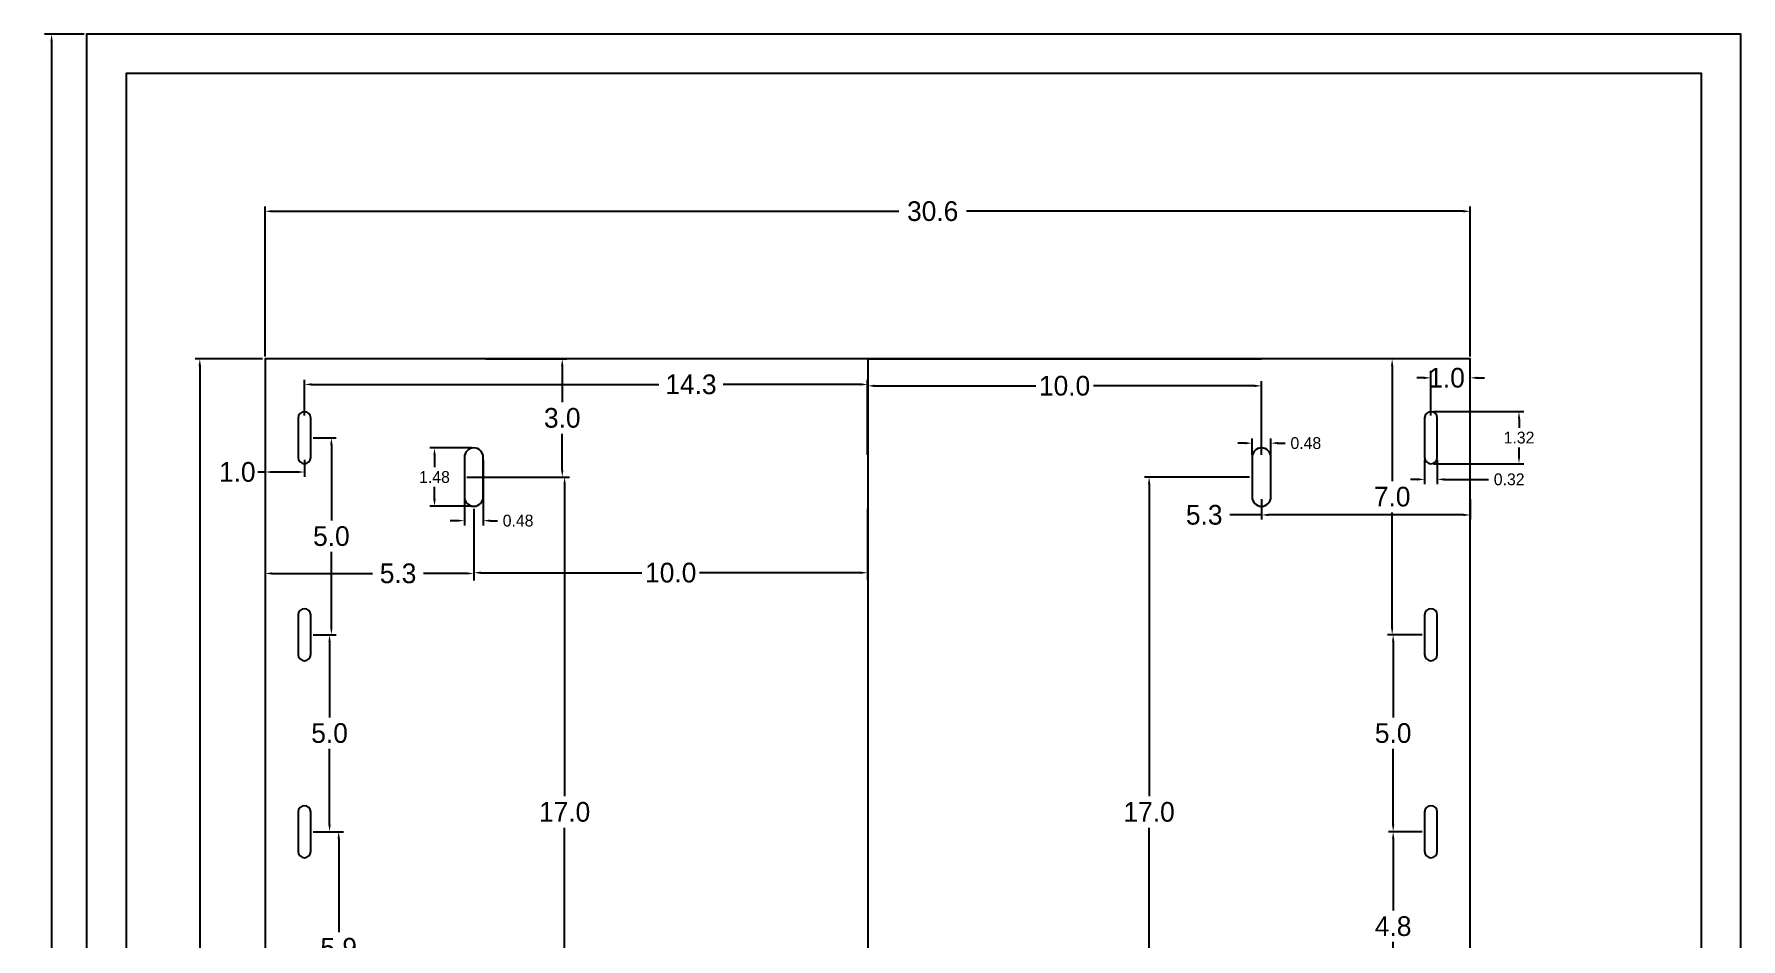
# Model space of a CAD drawing. Header units: millimetres. Extents: x -73 to 120, y 17 to 125.
# Drawn here: x 23.42 to 66.75, y 70.32 to 93.29 of the extents above; entities that cross this region are included whole.
import ezdxf
from ezdxf.lldxf.tags import DXFTag

# ---------------------------------------------------------------- set-up
doc = ezdxf.new("R2010")
doc.units = ezdxf.units.MM
doc.header["$MEASUREMENT"] = 0
tags = doc.linetypes.add('New Line1', pattern=[1.3, 1, -0.3]).pattern_tags.tags
tags[6:7] = [DXFTag(74, 4), DXFTag(75, 0), DXFTag(340, '0'), DXFTag(46, 1.0), DXFTag(50, 0.0), DXFTag(44, 0.0), DXFTag(45, 0.0)]
tags[4:5] = [DXFTag(74, 4), DXFTag(75, 0), DXFTag(340, '0'), DXFTag(46, 1.0), DXFTag(50, 0.0), DXFTag(44, 0.0), DXFTag(45, 0.0)]
doc.dimstyles.get("Standard").update_dxf_attribs({"dimtxt": 0.18, "dimasz": 0.18, "dimexe": 0.18, "dimexo": 0.0625, "dimgap": 0.09, "dimtad": 0, "dimtih": 1, "dimtoh": 1, "dimdec": 4, "dimzin": 0, "dimdsep": 46, "dimtxsty": 'Standard', "dimcen": 0.09, "dimadec": 0, "dimazin": 0, "dimtfac": 1, "dimtdec": 4, "dimtofl": 0, "dimtmove": 0, "dimatfit": 3, "dimfxl": 1, "dimtolj": 1, "dimtzin": 0, "dimarcsym": 0})

# ---------------------------------------------------------------- blocks, each defined once
blk = doc.blocks.new('*D35')
at = {"color": 0, "linetype": 'New Line1', "lineweight": -2, "transparency": 16777216}
for p, q in [((29.219, 85.045), (27.504, 85.045)), ((27.624, 84.865), (27.624, 66.542)), ((27.624, 45.425), (27.624, 65.742)), ((29.219, 45.245), (27.504, 45.245))]:
    blk.add_line(p, q, dxfattribs=at)
at = {"color": 0, "linetype": 'New Line1', "transparency": 16777216}
for points in [[(27.594, 84.865), (27.654, 84.865), (27.624, 85.045)], [(27.594, 45.425), (27.654, 45.425), (27.624, 45.245)]]:
    blk.add_solid(points, dxfattribs=at)
at = {"layer": 'Defpoints', "color": 0, "linetype": 'New Line1', "transparency": 16777216}
for p in [(27.624, 85.045), (29.281, 85.045), (29.281, 45.245)]:
    blk.add_point(p, dxfattribs=at)
at = {"color": 0, "linetype": 'New Line1', "transparency": 16777216, "insert": (27.624, 66.142), "char_height": 0.5, "width": 1.11864, "attachment_point": 5}
blk.add_mtext('\\A1;39.8', dxfattribs=at)
blk = doc.blocks.new('*D36')
at = {"color": 0, "linetype": 'New Line1', "lineweight": -2, "transparency": 16777216}
for p, q in [((29.281, 85.107), (29.281, 88.911)), ((59.881, 85.107), (59.881, 88.911)), ((29.461, 88.791), (45.374, 88.791)), ((59.701, 88.791), (47.09, 88.791))]:
    blk.add_line(p, q, dxfattribs=at)
at = {"color": 0, "linetype": 'New Line1', "transparency": 16777216}
for points in [[(29.461, 88.821), (29.461, 88.761), (29.281, 88.791)], [(59.701, 88.821), (59.701, 88.761), (59.881, 88.791)]]:
    blk.add_solid(points, dxfattribs=at)
at = {"layer": 'Defpoints', "color": 0, "linetype": 'New Line1', "transparency": 16777216}
for p in [(59.881, 88.791), (29.281, 85.045), (59.881, 85.045)]:
    blk.add_point(p, dxfattribs=at)
at = {"color": 0, "linetype": 'New Line1', "transparency": 16777216, "insert": (46.232, 88.791), "char_height": 0.5, "attachment_point": 5}
blk.add_mtext('\\A1;30.6', dxfattribs=at)
blk = doc.blocks.new('*D38')
at = {"color": 0, "lineweight": -2, "transparency": 16777216}
for p, q in [((24.689, 93.286), (23.681, 93.286)), ((23.861, 93.106), (23.861, 63.766)), ((23.861, 34.066), (23.861, 63.406)), ((24.689, 33.886), (23.681, 33.886))]:
    blk.add_line(p, q, dxfattribs=at)
at = {"color": 0, "transparency": 16777216}
for points in [[(23.831, 93.106), (23.891, 93.106), (23.861, 93.286)], [(23.831, 34.066), (23.891, 34.066), (23.861, 33.886)]]:
    blk.add_solid(points, dxfattribs=at)
at = {"layer": 'Defpoints', "color": 0, "transparency": 16777216}
for p in [(23.861, 93.286), (24.752, 93.286), (24.752, 33.886)]:
    blk.add_point(p, dxfattribs=at)
at = {"color": 0, "transparency": 16777216, "insert": (23.861, 63.586), "char_height": 0.18, "attachment_point": 5}
blk.add_mtext('\\A1;59.4000', dxfattribs=at)
blk = doc.blocks.new('*D107')
at = {"color": 0, "linetype": 'New Line1', "lineweight": -2, "transparency": 16777216}
for p, q in [((30.281, 83.606), (30.281, 84.516)), ((44.581, 83.606), (44.581, 84.516)), ((30.461, 84.396), (39.277, 84.396)), ((44.401, 84.396), (40.91, 84.396))]:
    blk.add_line(p, q, dxfattribs=at)
at = {"color": 0, "linetype": 'New Line1', "transparency": 16777216}
for points in [[(30.461, 84.426), (30.461, 84.366), (30.281, 84.396)], [(44.401, 84.426), (44.401, 84.366), (44.581, 84.396)]]:
    blk.add_solid(points, dxfattribs=at)
at = {"layer": 'Defpoints', "color": 0, "linetype": 'New Line1', "transparency": 16777216}
for p in [(44.581, 84.396), (30.281, 83.543), (44.581, 83.543)]:
    blk.add_point(p, dxfattribs=at)
at = {"color": 0, "linetype": 'New Line1', "transparency": 16777216, "insert": (40.094, 84.396), "char_height": 0.5, "attachment_point": 5}
blk.add_mtext('\\A1;14.3', dxfattribs=at)
blk = doc.blocks.new('*D108')
at = {"color": 0, "linetype": 'New Line1', "lineweight": -2, "transparency": 16777216}
for p, q in [((29.281, 82.481), (29.281, 82.053)), ((30.281, 82.481), (30.281, 82.053)), ((29.281, 82.173), (29.101, 82.173)), ((30.101, 82.173), (29.461, 82.173))]:
    blk.add_line(p, q, dxfattribs=at)
at = {"color": 0, "linetype": 'New Line1', "transparency": 16777216}
for points in [[(29.461, 82.203), (29.461, 82.143), (29.281, 82.173)], [(30.101, 82.203), (30.101, 82.143), (30.281, 82.173)]]:
    blk.add_solid(points, dxfattribs=at)
at = {"layer": 'Defpoints', "color": 0, "linetype": 'New Line1', "transparency": 16777216}
for p in [(29.281, 82.543), (30.281, 82.543), (29.281, 82.173)]:
    blk.add_point(p, dxfattribs=at)
at = {"color": 0, "linetype": 'New Line1', "transparency": 16777216, "insert": (28.576, 82.173), "char_height": 0.5, "attachment_point": 5}
blk.add_mtext('\\A1;1.0', dxfattribs=at)
blk = doc.blocks.new('*D109')
at = {"color": 0, "linetype": 'New Line1', "lineweight": -2, "transparency": 16777216}
for p, q in [((34.519, 82.785), (33.463, 82.785)), ((33.583, 82.605), (33.583, 82.295)), ((33.583, 81.485), (33.583, 81.795)), ((34.519, 81.305), (33.463, 81.305))]:
    blk.add_line(p, q, dxfattribs=at)
at = {"color": 0, "linetype": 'New Line1', "transparency": 16777216}
for points in [[(33.553, 82.605), (33.613, 82.605), (33.583, 82.785)], [(33.553, 81.485), (33.613, 81.485), (33.583, 81.305)]]:
    blk.add_solid(points, dxfattribs=at)
at = {"layer": 'Defpoints', "color": 0, "linetype": 'New Line1', "transparency": 16777216}
for p in [(34.581, 82.785), (33.583, 81.305), (34.581, 81.305)]:
    blk.add_point(p, dxfattribs=at)
at = {"color": 0, "linetype": 'New Line1', "transparency": 16777216, "insert": (33.583, 82.045), "char_height": 0.3, "attachment_point": 5}
blk.add_mtext('\\A1;1.48', dxfattribs=at)
blk = doc.blocks.new('*D110')
at = {"color": 0, "linetype": 'New Line1', "lineweight": -2, "transparency": 16777216}
for p, q in [((34.341, 82.482), (34.341, 80.818)), ((34.821, 82.482), (34.821, 80.818)), ((34.161, 80.938), (33.981, 80.938)), ((35.001, 80.938), (35.181, 80.938))]:
    blk.add_line(p, q, dxfattribs=at)
at = {"color": 0, "linetype": 'New Line1', "transparency": 16777216}
for points in [[(34.161, 80.968), (34.161, 80.908), (34.341, 80.938)], [(35.001, 80.968), (35.001, 80.908), (34.821, 80.938)]]:
    blk.add_solid(points, dxfattribs=at)
at = {"layer": 'Defpoints', "color": 0, "linetype": 'New Line1', "transparency": 16777216}
for p in [(34.341, 82.545), (34.821, 82.545), (34.821, 80.938)]:
    blk.add_point(p, dxfattribs=at)
at = {"color": 0, "linetype": 'New Line1', "transparency": 16777216, "insert": (35.706, 80.938), "char_height": 0.3, "attachment_point": 5}
blk.add_mtext('\\A1;0.48', dxfattribs=at)
blk = doc.blocks.new('*D111')
at = {"color": 0, "linetype": 'New Line1', "lineweight": -2, "transparency": 16777216}
for p, q in [((58.701, 84.563), (58.521, 84.563)), ((58.881, 83.607), (58.881, 84.743)), ((59.881, 83.607), (59.881, 84.743)), ((60.061, 84.563), (60.241, 84.563))]:
    blk.add_line(p, q, dxfattribs=at)
at = {"color": 0, "linetype": 'New Line1', "transparency": 16777216}
for points in [[(58.701, 84.593), (58.701, 84.533), (58.881, 84.563)], [(60.061, 84.593), (60.061, 84.533), (59.881, 84.563)]]:
    blk.add_solid(points, dxfattribs=at)
at = {"layer": 'Defpoints', "color": 0, "linetype": 'New Line1', "transparency": 16777216}
for p in [(59.881, 84.563), (58.881, 83.545), (59.881, 83.545)]:
    blk.add_point(p, dxfattribs=at)
at = {"color": 0, "linetype": 'New Line1', "transparency": 16777216, "insert": (59.279, 84.563), "char_height": 0.5, "attachment_point": 5}
blk.add_mtext('\\A1;1.0', dxfattribs=at)
blk = doc.blocks.new('*D112')
at = {"color": 0, "linetype": 'New Line1', "lineweight": -2, "transparency": 16777216}
for p, q in [((54.581, 81.482), (54.581, 80.964)), ((59.881, 81.482), (59.881, 80.964)), ((54.581, 81.084), (53.776, 81.084)), ((59.701, 81.084), (54.761, 81.084))]:
    blk.add_line(p, q, dxfattribs=at)
at = {"color": 0, "linetype": 'New Line1', "transparency": 16777216}
for points in [[(54.761, 81.114), (54.761, 81.054), (54.581, 81.084)], [(59.701, 81.114), (59.701, 81.054), (59.881, 81.084)]]:
    blk.add_solid(points, dxfattribs=at)
at = {"layer": 'Defpoints', "color": 0, "linetype": 'New Line1', "transparency": 16777216}
for p in [(54.581, 81.545), (59.881, 81.545), (59.881, 81.084)]:
    blk.add_point(p, dxfattribs=at)
at = {"color": 0, "linetype": 'New Line1', "transparency": 16777216, "insert": (53.126, 81.084), "char_height": 0.5, "attachment_point": 5}
blk.add_mtext('\\A1;5.3', dxfattribs=at)
blk = doc.blocks.new('*D113')
at = {"color": 0, "linetype": 'New Line1', "lineweight": -2, "transparency": 16777216}
for p, q in [((44.581, 82.607), (44.581, 84.48)), ((44.761, 84.36), (48.848, 84.36)), ((54.401, 84.36), (50.315, 84.36)), ((54.581, 82.607), (54.581, 84.48))]:
    blk.add_line(p, q, dxfattribs=at)
at = {"color": 0, "linetype": 'New Line1', "transparency": 16777216}
for points in [[(44.761, 84.39), (44.761, 84.33), (44.581, 84.36)], [(54.401, 84.39), (54.401, 84.33), (54.581, 84.36)]]:
    blk.add_solid(points, dxfattribs=at)
at = {"layer": 'Defpoints', "color": 0, "linetype": 'New Line1', "transparency": 16777216}
for p in [(44.581, 84.36), (44.581, 82.545), (54.581, 82.545)]:
    blk.add_point(p, dxfattribs=at)
at = {"color": 0, "linetype": 'New Line1', "transparency": 16777216, "insert": (49.581, 84.36), "char_height": 0.5, "attachment_point": 5}
blk.add_mtext('\\A1;10.0', dxfattribs=at)
blk = doc.blocks.new('*D114')
at = {"color": 0, "linetype": 'New Line1', "lineweight": -2, "transparency": 16777216}
for p, q in [((34.404, 82.045), (37.007, 82.045)), ((36.887, 81.865), (36.887, 73.945)), ((36.887, 65.225), (36.887, 73.145)), ((34.404, 65.045), (37.007, 65.045))]:
    blk.add_line(p, q, dxfattribs=at)
at = {"color": 0, "linetype": 'New Line1', "transparency": 16777216}
for points in [[(36.857, 81.865), (36.917, 81.865), (36.887, 82.045)], [(36.857, 65.225), (36.917, 65.225), (36.887, 65.045)]]:
    blk.add_solid(points, dxfattribs=at)
at = {"layer": 'Defpoints', "color": 0, "linetype": 'New Line1', "transparency": 16777216}
for p in [(34.341, 82.045), (34.341, 65.045), (36.887, 65.045)]:
    blk.add_point(p, dxfattribs=at)
at = {"color": 0, "linetype": 'New Line1', "transparency": 16777216, "insert": (36.887, 73.545), "char_height": 0.5, "attachment_point": 5}
blk.add_mtext('\\A1;17.0', dxfattribs=at)
blk = doc.blocks.new('*D116')
at = {"color": 0, "linetype": 'New Line1', "lineweight": -2, "transparency": 16777216}
for p, q in [((58.659, 85.045), (57.778, 85.045)), ((57.898, 84.865), (57.898, 81.945)), ((57.898, 78.225), (57.898, 81.145)), ((58.659, 78.045), (57.778, 78.045))]:
    blk.add_line(p, q, dxfattribs=at)
at = {"color": 0, "linetype": 'New Line1', "transparency": 16777216}
for points in [[(57.868, 84.865), (57.928, 84.865), (57.898, 85.045)], [(57.868, 78.225), (57.928, 78.225), (57.898, 78.045)]]:
    blk.add_solid(points, dxfattribs=at)
at = {"layer": 'Defpoints', "color": 0, "linetype": 'New Line1', "transparency": 16777216}
for p in [(57.898, 85.045), (58.721, 85.045), (58.721, 78.045)]:
    blk.add_point(p, dxfattribs=at)
at = {"color": 0, "linetype": 'New Line1', "transparency": 16777216, "insert": (57.898, 81.545), "char_height": 0.5, "attachment_point": 5}
blk.add_mtext('\\A1;7.0', dxfattribs=at)
blk = doc.blocks.new('*D117')
at = {"color": 0, "linetype": 'New Line1', "lineweight": -2, "transparency": 16777216}
for p, q in [((58.659, 78.045), (57.803, 78.045)), ((57.923, 77.865), (57.923, 75.945)), ((57.923, 73.225), (57.923, 75.145)), ((58.659, 73.045), (57.803, 73.045))]:
    blk.add_line(p, q, dxfattribs=at)
at = {"color": 0, "linetype": 'New Line1', "transparency": 16777216}
for points in [[(57.893, 77.865), (57.953, 77.865), (57.923, 78.045)], [(57.893, 73.225), (57.953, 73.225), (57.923, 73.045)]]:
    blk.add_solid(points, dxfattribs=at)
at = {"layer": 'Defpoints', "color": 0, "linetype": 'New Line1', "transparency": 16777216}
for p in [(57.923, 78.045), (58.721, 78.045), (58.721, 73.045)]:
    blk.add_point(p, dxfattribs=at)
at = {"color": 0, "linetype": 'New Line1', "transparency": 16777216, "insert": (57.923, 75.545), "char_height": 0.5, "attachment_point": 5}
blk.add_mtext('\\A1;5.0', dxfattribs=at)
blk = doc.blocks.new('*D118')
at = {"color": 0, "linetype": 'New Line1', "lineweight": -2, "transparency": 16777216}
for p, q in [((58.659, 73.045), (57.803, 73.045)), ((57.923, 72.865), (57.923, 71.045)), ((57.923, 68.425), (57.923, 70.245)), ((58.659, 68.245), (57.803, 68.245))]:
    blk.add_line(p, q, dxfattribs=at)
at = {"color": 0, "linetype": 'New Line1', "transparency": 16777216}
for points in [[(57.893, 72.865), (57.953, 72.865), (57.923, 73.045)], [(57.893, 68.425), (57.953, 68.425), (57.923, 68.245)]]:
    blk.add_solid(points, dxfattribs=at)
at = {"layer": 'Defpoints', "color": 0, "linetype": 'New Line1', "transparency": 16777216}
for p in [(57.923, 73.045), (58.721, 73.045), (58.721, 68.245)]:
    blk.add_point(p, dxfattribs=at)
at = {"color": 0, "linetype": 'New Line1', "transparency": 16777216, "insert": (57.923, 70.645), "char_height": 0.5, "attachment_point": 5}
blk.add_mtext('\\A1;4.8', dxfattribs=at)
blk = doc.blocks.new('*D133')
at = {"color": 0, "linetype": 'New Line1', "lineweight": -2, "transparency": 16777216}
for p, q in [((54.279, 82.045), (51.607, 82.045)), ((51.727, 81.865), (51.727, 73.945)), ((51.727, 65.225), (51.727, 73.145)), ((54.279, 65.045), (51.607, 65.045))]:
    blk.add_line(p, q, dxfattribs=at)
at = {"color": 0, "linetype": 'New Line1', "transparency": 16777216}
for points in [[(51.697, 81.865), (51.757, 81.865), (51.727, 82.045)], [(51.697, 65.225), (51.757, 65.225), (51.727, 65.045)]]:
    blk.add_solid(points, dxfattribs=at)
at = {"layer": 'Defpoints', "color": 0, "linetype": 'New Line1', "transparency": 16777216}
for p in [(51.727, 82.045), (54.341, 82.045), (54.341, 65.045)]:
    blk.add_point(p, dxfattribs=at)
at = {"color": 0, "linetype": 'New Line1', "transparency": 16777216, "insert": (51.727, 73.545), "char_height": 0.5, "attachment_point": 5}
blk.add_mtext('\\A1;17.0', dxfattribs=at)
blk = doc.blocks.new('*D145')
at = {"color": 0, "linetype": 'New Line1', "lineweight": -2, "transparency": 16777216}
for p, q in [((58.944, 83.705), (61.239, 83.705)), ((61.119, 83.525), (61.119, 83.295)), ((61.119, 82.565), (61.119, 82.795)), ((58.944, 82.385), (61.239, 82.385))]:
    blk.add_line(p, q, dxfattribs=at)
at = {"color": 0, "linetype": 'New Line1', "transparency": 16777216}
for points in [[(61.089, 83.525), (61.149, 83.525), (61.119, 83.705)], [(61.089, 82.565), (61.149, 82.565), (61.119, 82.385)]]:
    blk.add_solid(points, dxfattribs=at)
at = {"layer": 'Defpoints', "color": 0, "linetype": 'New Line1', "transparency": 16777216}
for p in [(58.881, 83.705), (61.119, 83.705), (58.881, 82.385)]:
    blk.add_point(p, dxfattribs=at)
at = {"color": 0, "linetype": 'New Line1', "transparency": 16777216, "insert": (61.119, 83.045), "char_height": 0.3, "attachment_point": 5}
blk.add_mtext('\\A1;1.32', dxfattribs=at)
blk = doc.blocks.new('*D146')
at = {"color": 0, "linetype": 'New Line1', "lineweight": -2, "transparency": 16777216}
for p, q in [((58.721, 82.482), (58.721, 81.866)), ((59.041, 82.482), (59.041, 81.866)), ((58.541, 81.986), (58.361, 81.986)), ((59.221, 81.986), (60.344, 81.986))]:
    blk.add_line(p, q, dxfattribs=at)
at = {"color": 0, "linetype": 'New Line1', "transparency": 16777216}
for points in [[(58.541, 82.016), (58.541, 81.956), (58.721, 81.986)], [(59.221, 82.016), (59.221, 81.956), (59.041, 81.986)]]:
    blk.add_solid(points, dxfattribs=at)
at = {"layer": 'Defpoints', "color": 0, "linetype": 'New Line1', "transparency": 16777216}
for p in [(58.721, 82.545), (59.041, 82.545), (59.041, 81.986)]:
    blk.add_point(p, dxfattribs=at)
at = {"color": 0, "linetype": 'New Line1', "transparency": 16777216, "insert": (60.869, 81.986), "char_height": 0.3, "attachment_point": 5}
blk.add_mtext('\\A1;0.32', dxfattribs=at)
blk = doc.blocks.new('*D147')
at = {"color": 0, "linetype": 'New Line1', "lineweight": -2, "transparency": 16777216}
for p, q in [((34.884, 85.045), (36.947, 85.045)), ((36.827, 84.865), (36.827, 83.945)), ((36.827, 82.225), (36.827, 83.145)), ((34.884, 82.045), (36.947, 82.045))]:
    blk.add_line(p, q, dxfattribs=at)
at = {"color": 0, "linetype": 'New Line1', "transparency": 16777216}
for points in [[(36.797, 84.865), (36.857, 84.865), (36.827, 85.045)], [(36.797, 82.225), (36.857, 82.225), (36.827, 82.045)]]:
    blk.add_solid(points, dxfattribs=at)
at = {"layer": 'Defpoints', "color": 0, "linetype": 'New Line1', "transparency": 16777216}
for p in [(34.821, 85.045), (36.827, 85.045), (34.821, 82.045)]:
    blk.add_point(p, dxfattribs=at)
at = {"color": 0, "linetype": 'New Line1', "transparency": 16777216, "insert": (36.827, 83.545), "char_height": 0.5, "attachment_point": 5}
blk.add_mtext('\\A1;3.0', dxfattribs=at)
blk = doc.blocks.new('*D151')
at = {"color": 0, "linetype": 'New Line1', "lineweight": -2, "transparency": 16777216}
for p, q in [((54.161, 82.906), (53.981, 82.906)), ((54.341, 82.607), (54.341, 83.026)), ((54.821, 82.607), (54.821, 83.026)), ((55.001, 82.906), (55.181, 82.906))]:
    blk.add_line(p, q, dxfattribs=at)
at = {"color": 0, "linetype": 'New Line1', "transparency": 16777216}
for points in [[(54.161, 82.936), (54.161, 82.876), (54.341, 82.906)], [(55.001, 82.936), (55.001, 82.876), (54.821, 82.906)]]:
    blk.add_solid(points, dxfattribs=at)
at = {"layer": 'Defpoints', "color": 0, "linetype": 'New Line1', "transparency": 16777216}
for p in [(54.821, 82.906), (54.341, 82.545), (54.821, 82.545)]:
    blk.add_point(p, dxfattribs=at)
at = {"color": 0, "linetype": 'New Line1', "transparency": 16777216, "insert": (55.706, 82.906), "char_height": 0.3, "attachment_point": 5}
blk.add_mtext('\\A1;0.48', dxfattribs=at)
blk = doc.blocks.new('*D160')
at = {"color": 0, "linetype": 'New Line1', "lineweight": -2, "transparency": 16777216}
for p, q in [((30.504, 73.045), (31.271, 73.045)), ((31.151, 72.865), (31.151, 70.495)), ((31.151, 67.325), (31.151, 69.695)), ((30.504, 67.145), (31.271, 67.145))]:
    blk.add_line(p, q, dxfattribs=at)
at = {"color": 0, "linetype": 'New Line1', "transparency": 16777216}
for points in [[(31.121, 72.865), (31.181, 72.865), (31.151, 73.045)], [(31.121, 67.325), (31.181, 67.325), (31.151, 67.145)]]:
    blk.add_solid(points, dxfattribs=at)
at = {"layer": 'Defpoints', "color": 0, "linetype": 'New Line1', "transparency": 16777216}
for p in [(30.441, 73.045), (31.151, 73.045), (30.441, 67.145)]:
    blk.add_point(p, dxfattribs=at)
at = {"color": 0, "linetype": 'New Line1', "transparency": 16777216, "insert": (31.151, 70.095), "char_height": 0.5, "attachment_point": 5}
blk.add_mtext('\\A1;5.9', dxfattribs=at)
blk = doc.blocks.new('*D161')
at = {"color": 0, "linetype": 'New Line1', "lineweight": -2, "transparency": 16777216}
for p, q in [((30.504, 78.045), (31.039, 78.045)), ((30.919, 77.865), (30.919, 75.945)), ((30.919, 73.225), (30.919, 75.145)), ((30.504, 73.045), (31.039, 73.045))]:
    blk.add_line(p, q, dxfattribs=at)
at = {"color": 0, "linetype": 'New Line1', "transparency": 16777216}
for points in [[(30.889, 77.865), (30.949, 77.865), (30.919, 78.045)], [(30.889, 73.225), (30.949, 73.225), (30.919, 73.045)]]:
    blk.add_solid(points, dxfattribs=at)
at = {"layer": 'Defpoints', "color": 0, "linetype": 'New Line1', "transparency": 16777216}
for p in [(30.441, 78.045), (30.919, 78.045), (30.441, 73.045)]:
    blk.add_point(p, dxfattribs=at)
at = {"color": 0, "linetype": 'New Line1', "transparency": 16777216, "insert": (30.919, 75.545), "char_height": 0.5, "attachment_point": 5}
blk.add_mtext('\\A1;5.0', dxfattribs=at)
blk = doc.blocks.new('*D162')
at = {"color": 0, "linetype": 'New Line1', "lineweight": -2, "transparency": 16777216}
for p, q in [((30.504, 83.043), (31.085, 83.043)), ((30.965, 82.863), (30.965, 80.944)), ((30.965, 78.225), (30.965, 80.144)), ((30.504, 78.045), (31.085, 78.045))]:
    blk.add_line(p, q, dxfattribs=at)
at = {"color": 0, "linetype": 'New Line1', "transparency": 16777216}
for points in [[(30.935, 82.863), (30.995, 82.863), (30.965, 83.043)], [(30.935, 78.225), (30.995, 78.225), (30.965, 78.045)]]:
    blk.add_solid(points, dxfattribs=at)
at = {"layer": 'Defpoints', "color": 0, "linetype": 'New Line1', "transparency": 16777216}
for p in [(30.441, 83.043), (30.965, 83.043), (30.441, 78.045)]:
    blk.add_point(p, dxfattribs=at)
at = {"color": 0, "linetype": 'New Line1', "transparency": 16777216, "insert": (30.965, 80.544), "char_height": 0.5, "attachment_point": 5}
blk.add_mtext('\\A1;5.0', dxfattribs=at)
blk = doc.blocks.new('*D163')
at = {"color": 0, "linetype": 'New Line1', "lineweight": -2, "transparency": 16777216}
for p, q in [((34.581, 81.242), (34.581, 79.437)), ((44.581, 81.242), (44.581, 79.437)), ((34.761, 79.617), (38.848, 79.617)), ((44.401, 79.617), (40.315, 79.617))]:
    blk.add_line(p, q, dxfattribs=at)
at = {"color": 0, "linetype": 'New Line1', "transparency": 16777216}
for points in [[(34.761, 79.647), (34.761, 79.587), (34.581, 79.617)], [(44.401, 79.647), (44.401, 79.587), (44.581, 79.617)]]:
    blk.add_solid(points, dxfattribs=at)
at = {"layer": 'Defpoints', "color": 0, "linetype": 'New Line1', "transparency": 16777216}
for p in [(34.581, 81.305), (44.581, 81.305), (44.581, 79.617)]:
    blk.add_point(p, dxfattribs=at)
at = {"color": 0, "linetype": 'New Line1', "transparency": 16777216, "insert": (39.581, 79.617), "char_height": 0.5, "attachment_point": 5}
blk.add_mtext('\\A1;10.0', dxfattribs=at)
blk = doc.blocks.new('*D164')
at = {"color": 0, "linetype": 'New Line1', "lineweight": -2, "transparency": 16777216}
for p, q in [((29.281, 81.242), (29.281, 79.419)), ((34.581, 81.242), (34.581, 79.419)), ((29.461, 79.599), (32.008, 79.599)), ((34.401, 79.599), (33.308, 79.599))]:
    blk.add_line(p, q, dxfattribs=at)
at = {"color": 0, "linetype": 'New Line1', "transparency": 16777216}
for points in [[(29.461, 79.629), (29.461, 79.569), (29.281, 79.599)], [(34.401, 79.629), (34.401, 79.569), (34.581, 79.599)]]:
    blk.add_solid(points, dxfattribs=at)
at = {"layer": 'Defpoints', "color": 0, "linetype": 'New Line1', "transparency": 16777216}
for p in [(29.281, 81.305), (34.581, 81.305), (29.281, 79.599)]:
    blk.add_point(p, dxfattribs=at)
at = {"color": 0, "linetype": 'New Line1', "transparency": 16777216, "insert": (32.658, 79.599), "char_height": 0.5, "attachment_point": 5}
blk.add_mtext('\\A1;5.3', dxfattribs=at)

msp = doc.modelspace()

# ---------------------------------------------------------------- linework, layer by layer
for q in [(34.58145, 85.04475), (54.58145, 85.04475)]:
    msp.add_line((44.58145, 85.04475), q)
at = {"color": 40, "linetype": 'New Line1', "true_color": 0xf8d731}
msp.add_line((44.58145, 85.04475), (44.58145, 47.04475), dxfattribs=at)
at = {"linetype": 'New Line1'}
msp.add_line((44.58145, 85.04475), (44.58145, 82.04475), dxfattribs=at)
at = {"color": 18, "true_color": 0x000000}
for points in [[(24.75169, 33.88623), (66.75169, 33.88623), (66.75169, 93.28623), (24.75169, 93.28623)], [(25.75169, 34.88623), (65.75169, 34.88623), (65.75169, 92.28623), (25.75169, 92.28623)]]:
    msp.add_lwpolyline(points, close=True, dxfattribs=at)
for points in [[(59.88145, 47.04475), (59.88145, 85.04475), (29.28145, 85.04475), (29.28145, 47.04475)], [(30.12146, 83.54339), (30.12146, 82.54339)], [(30.44146, 82.54339), (30.44146, 83.54339)], [(58.72145, 83.54475), (58.72145, 82.54475)], [(59.04145, 82.54475), (59.04145, 83.54475)], [(34.34145, 82.54475), (34.34145, 81.54475)], [(34.82145, 81.54475), (34.82145, 82.54475)], [(54.34145, 82.54475), (54.34145, 81.54475)], [(54.82145, 81.54475), (54.82145, 82.54475)], [(30.12145, 78.54475), (30.12145, 77.54475)], [(30.44145, 77.54475), (30.44145, 78.54475)], [(58.72145, 78.54475), (58.72145, 77.54475)], [(59.04145, 77.54475), (59.04145, 78.54475)], [(30.12145, 73.54475), (30.12145, 72.54475)], [(30.44145, 72.54475), (30.44145, 73.54475)], [(58.72145, 73.54475), (58.72145, 72.54475)], [(59.04145, 72.54475), (59.04145, 73.54475)]]:
    msp.add_lwpolyline(points)
for centre, radius, start, end in [((30.28146, 83.54339), 0.16, 0, 180), ((58.88145, 83.54475), 0.16, 0, 180), ((34.58145, 82.54475), 0.24, 0, 180), ((54.58145, 82.54475), 0.24, 0, 180), ((30.28146, 82.54339), 0.16, 180, 0), ((58.88145, 82.54475), 0.16, 180, 0), ((34.58145, 81.54475), 0.24, 180, 0), ((54.58145, 81.54475), 0.24, 180, 0), ((30.28145, 78.54475), 0.16, 0, 180), ((58.88145, 78.54475), 0.16, 0, 180), ((30.28145, 77.54475), 0.16, 180, 0), ((58.88145, 77.54475), 0.16, 180, 0), ((30.28145, 73.54475), 0.16, 0, 180), ((58.88145, 73.54475), 0.16, 0, 180), ((30.28145, 72.54475), 0.16, 180, 0), ((58.88145, 72.54475), 0.16, 180, 0)]:
    msp.add_arc(centre, radius, start, end)

# ---------------------------------------------------------------- dimensions: what is measured, and where the dimension line sits
dim = msp.add_linear_dim(base=(23.86091, 93.28623), p1=(24.75169, 33.88623), p2=(24.75169, 93.28623), angle=90, dimstyle='Standard')
dim.commit()
dim.dimension.update_dxf_attribs({"geometry": '*D38', "text_midpoint": (23.86091, 63.58623)})
at = {"color": 32, "linetype": 'New Line1', "true_color": 0xcd6928}
for base, p1, p2, override, picture, middle in [((59.88145, 88.79148), (29.28145, 85.04475), (59.88145, 85.04475), {"dimtxt": 0.5, "dimexe": 0.12, "dimgap": 0.15, "dimdec": 1}, '*D36', (46.23216, 88.79148)), ((44.58145, 84.39631), (30.28146, 83.54339), (44.58145, 83.54339), {"dimtxt": 0.5, "dimexe": 0.12, "dimgap": 0.15, "dimdec": 1}, '*D107', (40.09354, 84.39631)), ((44.58145, 84.3595), (54.58145, 82.54475), (44.58145, 82.54475), {"dimtxt": 0.5, "dimexe": 0.12, "dimgap": 0.15, "dimdec": 1}, '*D113', (49.58145, 84.3595)), ((59.88145, 84.56256), (58.88145, 83.54475), (59.88145, 83.54475), {"dimtxt": 0.5, "dimgap": 0.15, "dimdec": 1}, '*D111', (59.2789, 84.56256)), ((59.04145, 81.98635), (58.72145, 82.54475), (59.04145, 82.54475), {"dimtxt": 0.3, "dimexe": 0.12, "dimgap": 0.1, "dimdec": 2}, '*D146', (60.8691, 81.98635)), ((59.88145, 81.08383), (54.58145, 81.54475), (59.88145, 81.54475), {"dimtxt": 0.5, "dimexe": 0.12, "dimgap": 0.15, "dimdec": 1}, '*D112', (53.12645, 81.08383)), ((29.28145, 79.5987), (34.58145, 81.30475), (29.28145, 81.30475), {"dimtxt": 0.5, "dimgap": 0.15, "dimdec": 1}, '*D164', (32.65835, 79.5987))]:
    dim = msp.add_linear_dim(base=base, p1=p1, p2=p2, dimstyle='Standard', override=override, dxfattribs=at)
    dim.commit()
    dim.dimension.update_dxf_attribs({"geometry": picture, "text_midpoint": middle, "dimtype": 160})
for base, p1, p2, override, picture, middle in [((27.62375, 85.04475), (29.28145, 45.24475), (29.28145, 85.04475), {"dimscale": 0, "dimtxt": 0.5, "dimexe": 0.12, "dimgap": 0.15, "dimdec": 1}, '*D35', (27.62375, 66.14239)), ((61.11937, 83.70475), (58.88145, 82.38475), (58.88145, 83.70475), {"dimtxt": 0.3, "dimexe": 0.12, "dimgap": 0.1, "dimdec": 2}, '*D145', (61.11937, 83.04475)), ((51.72679, 82.04475), (54.34145, 65.04475), (54.34145, 82.04475), {"dimtxt": 0.5, "dimexe": 0.12, "dimgap": 0.15, "dimdec": 1}, '*D133', (51.72679, 73.54475))]:
    dim = msp.add_linear_dim(base=base, p1=p1, p2=p2, angle=90, dimstyle='Standard', override=override, dxfattribs=at)
    dim.commit()
    dim.dimension.update_dxf_attribs({"geometry": picture, "text_midpoint": middle, "dimtype": 160})
for base, p1, p2, override, picture, middle in [((36.82693, 85.04475), (34.82145, 82.04475), (34.82145, 85.04475), {"dimtxt": 0.5, "dimexe": 0.12, "dimgap": 0.15, "dimdec": 1}, '*D147', (36.82693, 83.54475)), ((57.8984, 85.04475), (58.72145, 78.04475), (58.72145, 85.04475), {"dimtxt": 0.5, "dimexe": 0.12, "dimgap": 0.15, "dimdec": 1}, '*D116', (57.8984, 81.54475)), ((33.58269, 81.30475), (34.58145, 82.78475), (34.58145, 81.30475), {"dimtxt": 0.3, "dimexe": 0.12, "dimgap": 0.1, "dimdec": 2}, '*D109', (33.58269, 82.04475)), ((36.88696, 65.04475), (34.34145, 82.04475), (34.34145, 65.04475), {"dimtxt": 0.5, "dimexe": 0.12, "dimgap": 0.15, "dimdec": 1}, '*D114', (36.88696, 73.54475)), ((30.91922, 78.04475), (30.44145, 73.04475), (30.44145, 78.04475), {"dimtxt": 0.5, "dimexe": 0.12, "dimgap": 0.15, "dimdec": 1}, '*D161', (30.91922, 75.54475)), ((57.92314, 78.04475), (58.72145, 73.04475), (58.72145, 78.04475), {"dimtxt": 0.5, "dimexe": 0.12, "dimgap": 0.15, "dimdec": 1}, '*D117', (57.92314, 75.54475)), ((31.1508, 73.04475), (30.44145, 67.14475), (30.44145, 73.04475), {"dimtxt": 0.5, "dimexe": 0.12, "dimgap": 0.15, "dimdec": 1}, '*D160', (31.1508, 70.09475)), ((57.92314, 73.04475), (58.72145, 68.24475), (58.72145, 73.04475), {"dimtxt": 0.5, "dimexe": 0.12, "dimgap": 0.15, "dimdec": 1}, '*D118', (57.92314, 70.64475))]:
    dim = msp.add_linear_dim(base=base, p1=p1, p2=p2, angle=90, dimstyle='Standard', override=override, dxfattribs=at)
    dim.commit()
    dim.dimension.update_dxf_attribs({"geometry": picture, "text_midpoint": middle})
dim = msp.add_aligned_dim(p1=(30.44145, 78.04475), p2=(30.44146, 83.04339), distance=-0.52396, dimstyle='Standard', override={"dimtxt": 0.5, "dimexe": 0.12, "dimgap": 0.15, "dimdec": 1}, dxfattribs=at)
dim.commit()
dim.dimension.update_dxf_attribs({"geometry": '*D162', "text_midpoint": (30.96541, 80.54407)})
for base, p1, p2, override, picture, middle in [((54.82145, 82.90644), (54.34145, 82.54475), (54.82145, 82.54475), {"dimtxt": 0.3, "dimexe": 0.12, "dimgap": 0.1, "dimdec": 2}, '*D151', (55.70645, 82.90644)), ((29.28145, 82.17307), (30.28146, 82.54339), (29.28145, 82.54339), {"dimtxt": 0.5, "dimexe": 0.12, "dimgap": 0.15, "dimdec": 1}, '*D108', (28.57645, 82.17307)), ((34.82145, 80.93775), (34.34145, 82.54475), (34.82145, 82.54475), {"dimtxt": 0.3, "dimexe": 0.12, "dimgap": 0.1, "dimdec": 2}, '*D110', (35.70645, 80.93775)), ((44.58145, 79.61678), (34.58145, 81.30475), (44.58145, 81.30475), {"dimtxt": 0.5, "dimgap": 0.15, "dimtoh": 1, "dimdec": 1}, '*D163', (39.58145, 79.61678))]:
    dim = msp.add_linear_dim(base=base, p1=p1, p2=p2, dimstyle='Standard', override=override, dxfattribs=at)
    dim.commit()
    dim.dimension.update_dxf_attribs({"geometry": picture, "text_midpoint": middle})

doc.saveas('drawing.dxf')
